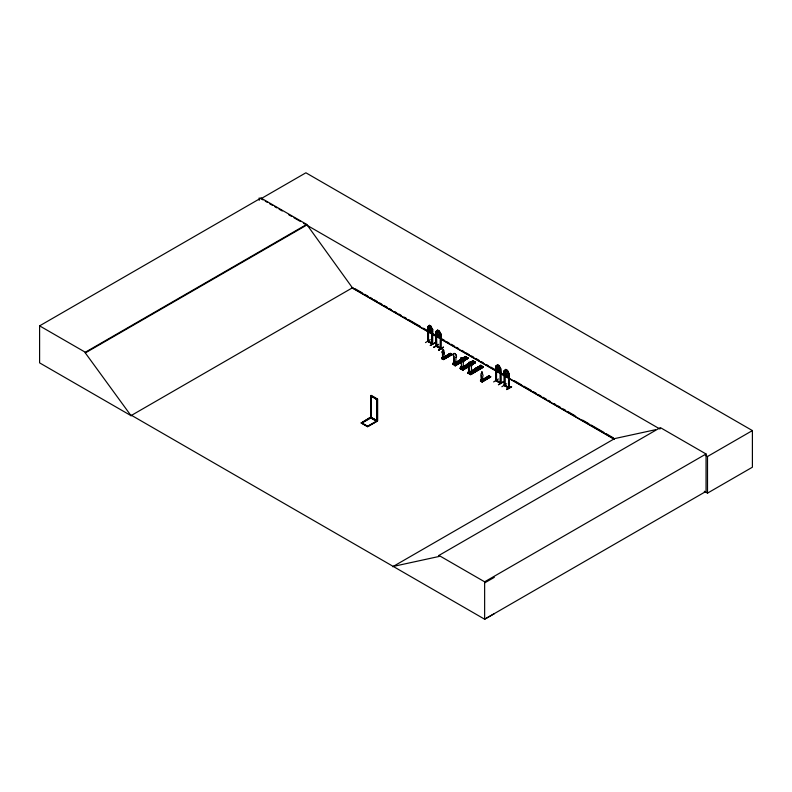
<?xml version="1.0" encoding="UTF-8"?>
<svg xmlns="http://www.w3.org/2000/svg" width="792" height="792" viewBox="0 0 792 792"><rect width="100%" height="100%" fill="white"/><g stroke="black" fill="none" stroke-linecap="round" stroke-linejoin="round"><path stroke-width="1.19" d="M443.718 358.519L444.005 353.895A1.495 0.871 59.5 0 0 443.787 351.846L443.718 351.886A1.495 0.871 59.5 0 1 443.946 353.935L444.005 353.895M455.608 364.35L456.034 357.42A2.247 1.307 59.5 0 0 456.034 354.826A2.247 1.307 59.5 0 0 453.767 353.549A2.247 1.307 59.5 0 0 453.767 356.133C454.361 360.212 453.539 367.399 454.727 362.756M461.251 367.587L463.003 368.617L463.439 361.687A2.247 1.307 59.5 0 0 463.439 359.103A2.247 1.307 59.5 0 0 461.172 357.816A2.247 1.307 59.5 0 0 461.172 360.409L461.498 367.884M471.299 366.231C472.715 378.269 466.676 371.943 468.933 365.003A2.247 1.307 59.5 0 1 468.933 362.419A2.247 1.307 59.5 0 1 471.2 363.696A2.247 1.307 59.5 0 1 471.2 366.29L471.299 366.231A2.247 1.307 59.5 0 0 471.299 363.637A2.247 1.307 59.5 0 0 469.032 362.36A2.247 1.307 59.5 0 0 469.032 364.954L469.607 372.131L469.072 372.19M482.447 380.873L482.734 376.25A1.495 0.871 59.5 0 0 482.516 374.2L482.447 372.537M500.287 368.537L500.227 383.229C502.643 382.051 490.535 378.23 500.178 382.764M504.742 385.249L504.207 384.962L504.742 385.783L504.702 371.022M443.391 349.708L442.728 349.698L442.649 351.282A1.495 0.871 59.5 0 0 442.431 353.074L442.5 353.034A1.495 0.871 59.5 0 1 442.718 351.242L442.649 351.282M442.5 353.034L442.53 358.004L443.213 357.657M442.589 358.073L443.134 357.538M454.163 363.528L454.519 363.152M454.252 363.082L454.054 363.617L454.846 363.152M461.894 367.023L462.201 367.468L461.983 366.973M469.181 371.993L469.943 371.537M469.3 371.983L470.141 371.874L468.884 371.656M481.585 380.358L481.229 375.398A1.495 0.871 59.5 0 1 481.447 373.596L481.843 371.913M481.447 373.596L481.982 371.973M481.863 379.903L481.249 380.368L481.952 380.14M481.685 379.962L481.437 380.467M460.746 359.974L460.944 360.538M475.982 369.052C477.061 367.211 478.15 370.29 476.012 369.013M485.872 378.299L486.476 377.833L486.615 378.467M486.229 378.497L486.347 377.933L486.486 378.497M461.726 367.191L461.221 367.409L462.033 366.973M469.399 372.171L469.696 371.676M361.37 423.047L370.805 417.087L361.271 423.047L367.617 426.71L377.527 420.988L377.497 399.089M377.051 420.77L370.616 417.206L370.616 395.673L371.181 395.347L377.527 399.029L377.527 420.988L370.824 417.137M377.032 421.215L377.18 399.158L377.131 421.215L370.686 417.552L377.081 421.017M438.134 330.749L437.63 333.462L438.649 334.957L439.184 333.333L438.184 330.719M498.01 365.32L497.505 368.032L498.534 369.527L499.059 367.904L498.059 365.29M506.276 370.092L505.761 372.804L506.791 374.289L507.326 372.676L506.326 370.062M443.213 357.746L442.669 358.103M442.461 357.548L442.391 358.667C443.55 359.875 442.985 355.905 441.827 357.845L441.698 358.558L450.331 353.341L452.064 354.578L443.55 359.608L443.312 358.677L444.302 358.241L444.302 358.875L442.797 357.994M442.51 357.935L443.094 357.598M461.815 367.617L462.201 367.349M481.704 379.972L481.12 381.031M469.567 372.21L469.854 371.715M436.837 331.987L437.669 330.125L436.055 331.531L436.6 346.441L436.283 345.5M504.979 371.319L505.811 369.458L504.197 370.874L504.148 373.151L505.732 376.388L507.345 377.319L508.88 375.863M371.2 396.257L377.17 399.663L375.071 398.416M442.956 357.568L442.599 357.776M461.528 367.854L461.716 367.468M367.25 426.442L377.18 420.77M367.557 426.601L377.18 421.077M376.745 420.948L376.824 399M425.482 342.599L430.274 339.639M433.739 347.391L438.501 344.411M498.386 378.982L493.624 381.932M501.871 386.724L506.642 383.754M468.913 372.002C469.636 371.171 469.755 375.319 469.805 371.527M432.521 344.084L427.799 341.392L427.799 326.68L429.383 325.274L430.967 326.255L432.531 329.482L432.511 344.114L432.689 329.333L432.006 329.007L432.095 343.896L432.085 343.322M428.512 341.045L427.819 340.827L428.264 341.114M427.977 340.738L428.512 341.58L428.462 329.333M432.036 343.827L432.254 329.086M427.977 341.273L432.689 343.985L432.353 343.203M436.055 331.452L436.065 346.153L440.837 348.886L440.946 334.105L440.342 334.006L440.946 334.105M436.758 345.757L436.075 345.599L436.521 345.876M440.382 348.648L440.342 333.808M439.263 337.946L437.59 337.046L436.006 333.808L436.006 331.482L436.362 346.084L440.946 348.757L440.619 347.975M496.485 380.477L495.95 380.17L496.653 380.358M500.663 383.427L495.95 380.704M496.158 380.071L496.485 381.011L496.594 368.676M495.94 368.349C500.287 376.319 494.277 367.696 496.168 365.983L496.119 380.606L500.871 383.308M504.207 385.496L504.197 370.795M508.513 387.456L508.494 388.001L508.662 375.636M447.143 355.935L447.747 355.479L448.064 355.994M476.012 368.943L477.457 369.151L475.982 368.894M371.2 395.802L371.22 417.76M370.428 417.711L376.735 421.453M427.799 326.759L429.413 325.354L428.581 328.957L430.66 331.541L431.69 330.759L430.997 326.205M430.917 333.135L432.58 331.769L430.947 333.204L429.333 332.274L427.749 329.036L427.749 326.71L428.125 341.303M436.006 331.482L437.649 330.046L439.233 331.026L440.798 334.244L440.768 348.886M495.881 366.053L497.524 364.617L496.713 368.3L498.802 370.884L499.831 370.092L499.831 368.349L499.138 365.548L497.554 364.696M497.524 371.587L499.089 372.547L500.623 371.092M499.108 372.448L500.722 371.111M447.193 355.717L447.975 355.648M460.934 359.776L460.746 360.35M441.827 358.548L442.263 358.875L450.638 353.648L441.827 358.479L443.54 359.598M451.499 354.272L452.044 354.588L443.451 359.469M453.727 362.776L453.618 364.449L453.618 362.845L454.459 363.191L452.796 364.29M461.112 361.617C459.499 361.33 452.737 367.765 455.182 364.567L456.479 363.805L454.994 364.459L454.994 365.221L452.965 364.082L454.262 362.548L452.776 363.211L453.103 364.597L465.983 356.915M464.221 357.222C471.309 360.34 460.786 357.598 465.518 356.459L467.953 358.123L454.846 365.558L461.221 361.796M454.994 365.637L468.122 358.321L465.518 356.647L455.766 362.399M461.756 367.3L460.192 368.567M470.903 364.914L475.319 362.092L472.913 360.736L475.507 362.597L471.21 365.082L475.517 362.597L462.607 369.913M461.934 367.528L461.013 367.112L461.013 368.716L461.132 367.052L461.865 367.468C461.538 372.121 462.617 364.31 460.182 367.478L460.815 369.032L468.864 364.072M469.864 363.102L473.388 361.192L470.329 363.37M474.992 362.31L462.142 369.656M462.429 369.953L462.587 368.844L463.874 368.082L462.399 368.735L462.399 369.498L460.37 368.349L461.657 366.825M467.904 373.141L469.725 372.002M483.348 367.142L470.606 374.666L483.387 367.132L480.784 365.27L471.25 371.23M468.171 373.289L468.686 373.577L481.437 366.053L468.32 373.359L468.042 372.022L469.339 371.26M481.249 365.726L468.211 373.309M471.032 371.22L480.784 365.458L483.189 366.825L470.002 374.19M482.724 366.548L471.913 372.933M469.983 374.072L470.448 374.339L470.448 373.378L471.745 372.616L470.26 373.279L470.26 374.042L468.23 372.893L469.527 371.369M489.476 376.22L480.437 380.932L489.367 376.002L480.952 381.219M488.951 375.933L480.427 380.922M480.863 381.021L489.387 376.081M482.061 381.853L490.753 376.933L489.06 375.695M481.863 381.645L490.238 376.636M442.817 357.4L441.827 357.845M441.728 358.588L450.331 353.341M442.055 358.766L450.658 353.727M444.302 358.241L443.312 358.677M451.628 354.192L443.025 359.311M451.935 354.242L443.213 359.41L451.935 354.37L450.539 353.747M453.974 363.587L453.767 356.133M456.034 357.42L455.935 357.469A2.247 1.307 59.5 0 0 455.935 354.885A2.247 1.307 59.5 0 0 453.668 353.598A2.247 1.307 59.5 0 0 453.668 356.192M461.221 361.033L459.617 360.122L460.914 359.36M463.36 357.727L465.765 359.281L463.36 357.727L462.063 358.499L464.468 360.043L462.063 358.687M455.984 362.409L465.518 356.747M456.083 362.587L461.459 359.479M463.518 358.202L465.706 356.974M461.865 359.726L452.945 364.498M463.439 361.687L463.34 361.746A2.247 1.307 59.5 0 0 463.34 359.152A2.247 1.307 59.5 0 0 461.073 357.875A2.247 1.307 59.5 0 0 461.073 360.469L461.172 360.409M454.529 365.369L461.083 361.498M463.211 360.241L467.458 357.737M463.191 360.34L467.488 357.855M463.34 360.548L467.923 357.816M467.923 358.004L454.895 365.587L455.36 365.845M455.311 365.825L468.112 358.33M469.428 365.755L467.023 364.399L468.31 363.637M469.468 362.954L470.755 362.003L473.161 363.558L470.755 362.003M475.319 362.092C474.448 364.211 469.557 361.459 472.913 360.736M463.172 366.676L473.21 361.32M463.379 366.686L472.913 361.023M460.35 368.775L467.795 364.379M460.449 368.825L473.408 361.31M471.874 364.32L473.161 363.36M462.409 369.923L468.983 366.151M474.883 368.745C481.972 371.864 471.448 369.131 476.18 367.983L478.586 369.537L476.18 367.983M477.328 367.31C484.417 370.418 473.903 367.686 478.625 366.548L481.031 368.092L478.625 366.548M479.487 366.033C486.575 369.151 476.051 366.419 480.784 365.27M470.26 374.042L471.557 372.517M471.171 373.745L483.189 366.627M483.199 366.815L470.27 374.467M470.319 374.497L482.863 366.854M481.229 375.398L481.378 380.269L483.031 381.239L482.902 380.526L482.041 381.546L480.685 380.784L481.427 379.695L480.556 380.843L482.288 381.962L490.664 376.794M481.605 381.308L481.645 380.021M482.269 381.962L482.902 380.526M481.724 381.645L490.357 376.556M481.942 381.774L490.664 376.725M131.591 415.374L131.076 415.681L39.6 362.865L39.6 325.858L261.004 198.03L306.712 224.413L352.42 287.813L614.117 438.907M261.004 198.03L261.004 198.713L305.9 172.795L752.4 430.581L752.4 467.211L707.503 493.129L704.296 491.268M39.6 325.858L85.308 352.242L306.712 224.413M494.327 613.681L484.635 619.205L131.531 415.345L131.007 415.642L85.308 352.925L306.712 225.096M131.007 415.642L352.935 287.516M428.462 326.898L427.868 326.74M430.393 326.274L430.917 328.571L430.393 330.185L429.363 327.67L429.868 325.977L430.442 326.245M427.749 329.036L429.383 332.244M432.016 329.205L432.689 329.333M436.768 346.342L436.501 331.789M436.006 333.808L437.59 337.046M440.738 336.521L439.233 337.877M432.293 343.203L428.343 341.293L432.571 343.579M430.343 345.441L435.273 342.797M430.274 345.441L435.075 342.669M433.778 347.46L438.54 344.411L433.778 347.153M440.382 348.114L440.619 348.51M440.352 348.609L440.52 333.858M441.005 348.233L436.6 346.055L440.471 347.945M376.962 399.336L377.527 399.01M361.271 423.047L371.2 417.315M371.181 395.802L371.181 417.79L361.657 423.225M500.881 383.358L500.831 368.676L499.138 365.548M504.91 385.684L504.86 371.002L504.148 370.824L505.781 369.389L507.375 370.359L508.929 373.586L508.909 388.228M504.247 373.131L505.732 376.388M508.731 387.862L508.88 373.577M508.929 375.913L507.345 377.319M500.475 383.1L500.395 368.428M503.207 381.774L498.416 384.783L503.217 382.011M509.068 387.526L504.742 385.397L508.85 387.644M506.672 389.248L511.464 386.516L506.712 389.288M511.464 386.546L506.741 389.545M511.672 386.902L506.672 389.545M392.713 566.735L614.642 438.6L655.529 429.709M393.228 566.428L438.936 556.489L438.936 555.43L660.34 427.601L706.048 453.984L706.048 491.377L484.635 619.205L484.635 581.813L706.048 453.984M660.34 428.66L659.825 428.967L303.524 223.255M705.385 455.271L707.503 456.499L752.4 430.581M484.635 582.882L494.327 577.358M454.38 362.904L454.153 363.478L454.638 363.003M461.548 367.696L463.874 369.032L463.874 368.082M469.25 364.726L468.508 364.726M504.464 384.872L504.831 385.08M508.909 387.694L504.524 385.407M370.854 417.443L370.933 395.723M367.983 426.442L361.271 422.591M367.676 426.601L361.469 422.997M469.072 364.924L468.23 364.567M428.264 341.649L428.234 327.017M500.712 383.457L500.663 368.775M504.425 385.407L504.425 370.755M447.5 356.034L448.054 355.608M481.407 366.053L480.784 365.458M470.606 374.666L468.042 372.983M469.24 364.132L468.122 364.36M471.626 361.498L474.032 362.855M469.468 362.766L471.874 364.122M459.617 359.934L461.221 360.835M467.023 364.211L469.428 365.567M453.964 363.36L456.479 364.756L456.479 363.805M442.391 357.598L442.698 357.855M453.727 364.379L454.459 364.795M469.725 373.606L468.884 373.26L468.993 371.587M481.12 379.962L482.902 381.041M452.776 364.162L455.182 365.518M460.182 368.438L462.775 370.112M441.956 358.42L443.312 359.192M261.004 198.713L263.132 199.94M265.261 201.168L267.389 202.396M269.508 203.623L272.695 205.465M274.824 206.692L276.952 207.92M279.081 209.147L282.269 210.989M288.644 214.672L291.832 216.513M293.961 217.741L300.336 221.413M508.414 373.309L508.919 373.537L507.395 370.319L508.098 374.863L507.068 375.655L506.029 375.052L504.979 373.062M355.073 288.743L362.548 293.06M364.686 294.297L367.894 296.149M370.022 297.376L372.161 298.614M374.299 299.841L377.507 301.693M379.645 302.93L381.774 304.168M383.912 305.395L387.12 307.247M389.258 308.484L391.387 309.712M394.594 311.563L396.733 312.8M398.871 314.028L401 315.265M404.207 317.117L406.345 318.344M408.484 319.582L420.235 326.363M423.433 328.215L429.848 331.917M431.977 333.145L439.461 337.461M441.589 338.699L444.797 340.55M446.935 341.778L449.074 343.015M451.212 344.253L454.41 346.094M456.548 347.332L458.687 348.569M461.885 350.411L464.023 351.648M466.161 352.885L469.369 354.737M471.507 355.964L473.636 357.202M475.774 358.43L478.982 360.281M481.12 361.518L483.249 362.746M486.456 364.597L488.595 365.835M490.733 367.062L495 369.537M500.346 372.616L507.821 376.933M514.226 380.635L521.71 384.952M523.839 386.179L531.323 390.505M533.452 391.733L536.659 393.584M538.798 394.822L540.936 396.05M543.074 397.287L546.272 399.138M548.411 400.366L550.549 401.603M553.747 403.455L555.885 404.682M558.023 405.92L560.162 407.147M563.369 408.999L565.498 410.236M567.636 411.464L575.111 415.79M582.595 420.107L589 423.799M591.139 425.037L603.959 432.432M606.088 433.67L613.572 437.986M351.717 287.714L437.451 337.214M441.738 339.689L614.275 439.303M370.616 395.673L377.2 399.277L370.785 395.574L370.785 417.612M438.936 555.43L484.635 581.813M504.286 385.546L508.919 388.199L509.088 373.448M496 380.754L495.94 366.023L496.485 381.011M482.051 372.111L482.437 372.755M443.322 349.747L443.708 350.401M454.004 363.419L454.073 362.449M461.399 367.587L461.479 366.716M436.837 333.729L438.926 336.313L439.956 335.531L439.263 330.977L440.847 334.214M443.718 350.183L443.718 351.886M481.397 380.259L481.427 379.695M707.503 456.499L707.503 493.129M488.357 377.962L486.753 377.19M486.724 378.923L485.12 378.14M471.745 372.616L471.745 373.577M463.696 367.973L463.696 368.735M456.291 363.696L456.291 364.459M448.866 356.053L447.252 355.271M444.173 358.172L444.173 358.677M442.698 357.331L442.698 357.974M376.824 399.118L376.962 420.869M259.212 197.891L259.212 200.317M85.308 352.242L85.308 352.925M469.092 366.34L462.716 370.092L469.151 366.359M443.332 347.203L438.54 350.212L443.332 347.203M443.332 347.401L438.58 350.183L443.332 347.401M451.064 354.757L449.46 353.846L451.064 354.757M489.793 377.111L488.189 376.21L489.793 377.111M450.49 355.093L448.886 354.192L450.49 355.093M489.218 377.457L487.615 376.547L489.218 377.457M449.628 355.608L448.024 354.697L449.628 355.608M487.595 378.418L485.981 377.507L487.595 378.418M447.995 356.568L446.391 355.657L447.995 356.568"/></g></svg>
